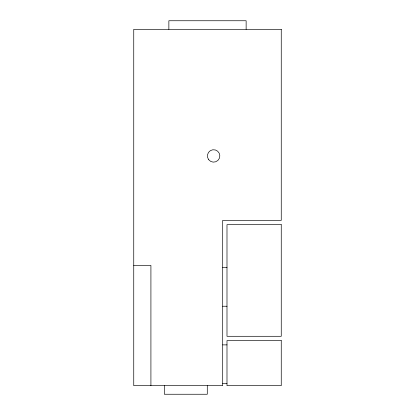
<?xml version="1.0" encoding="UTF-8"?>
<svg xmlns="http://www.w3.org/2000/svg" width="415" height="415" viewBox="0 0 415 415"><rect width="100%" height="100%" fill="white"/><g stroke="black" fill="none" stroke-linecap="round" stroke-linejoin="round"><path stroke-width="0.62" d="M133.744 265.455L150.915 265.455L150.915 385.665M222.699 267.602L226.989 267.602M222.699 306.239L226.989 306.239M222.699 344.881L226.989 344.881M222.699 383.517L226.989 383.517M246.137 29.335L246.137 20.75L168.864 20.75L168.864 29.335M207.287 385.665L207.287 394.25L164.356 394.25L164.356 385.665M281.256 29.335L133.744 29.335L133.744 385.665L222.699 385.665L222.699 220.381L281.256 220.381L281.256 29.335M281.256 224.671L226.989 224.671L226.989 336.295L281.256 336.295L281.256 224.671M281.256 340.585L226.989 340.585L226.989 385.665L281.256 385.665L281.256 340.585M208.688 159.713A6.215 6.215 0 0 0 219.359 158.307A6.215 6.215 0 0 0 212.807 149.768A6.215 6.215 0 0 0 208.688 159.713"/></g></svg>
